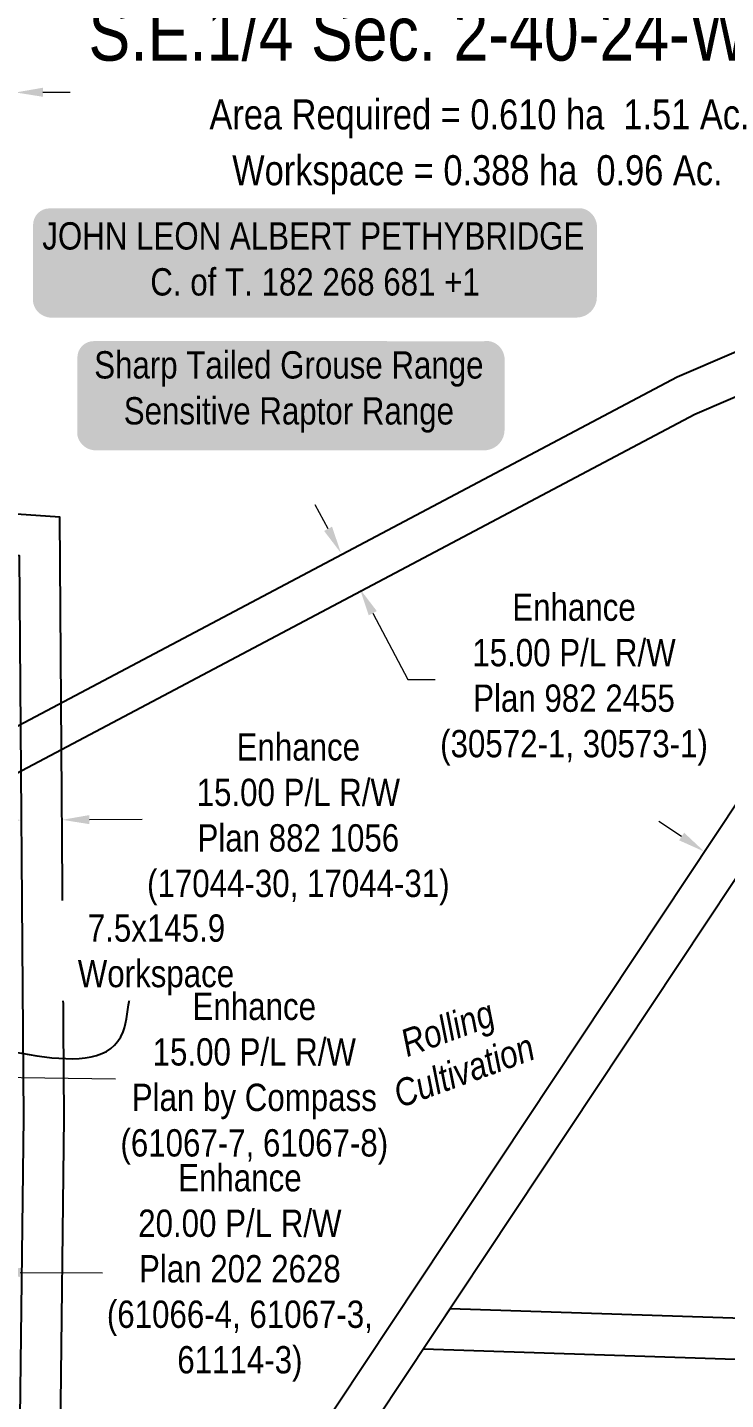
# Model space of a CAD drawing. Extents: x 337432 to 345408, y 5808486 to 5816348.
# Drawn here: x 340297 to 340552, y 5808979 to 5809481 of the extents above; entities that cross this region are included whole.
import ezdxf
from ezdxf.enums import TextEntityAlignment as Align

# ---------------------------------------------------------------- set-up
doc = ezdxf.new("R2010")
doc.units = 0
doc.header["$LTSCALE"] = 5
doc.header["$PDSIZE"] = 0.5
doc.layers.get('Defpoints').update_dxf_attribs({"color": 9})
for name, color, linetype in [('AS-OWNER', 7, 'Continuous'), ('AS-WILDLIFE-BLOCK', 131, 'Continuous'), ('C-RW', 13, 'Continuous'), ('C-SYMBOL', 7, 'Continuous'), ('L-AREAREQUIRED', 7, 'Continuous')]:
    doc.layers.add(name, color=color, linetype=linetype)
for name, color, linetype, lineweight in [('C-RW-T', 13, 'Continuous', 9), ('F-RW-T', 190, 'Continuous', 9), ('P-TEMP-T10', 46, 'Continuous', 18), ('T-TEXT', 48, 'Continuous', 18)]:
    doc.layers.add(name, color=color, linetype=linetype, lineweight=lineweight)
doc.styles.add('100L', font='', dxfattribs={"height": 11})
doc.styles.add('175L', font='', dxfattribs={"height": 20})
doc.styles.add('80', font='', dxfattribs={"height": 10})
doc.styles.add('80CG', font='', dxfattribs={"height": 10})
doc.styles.add('80L', font='', dxfattribs={"height": 10})
doc.styles.get('100L').set_extended_font_data('Arial Narrow')
doc.styles.get('175L').set_extended_font_data('Arial Narrow')
doc.styles.get('80').set_extended_font_data('Arial Narrow')
doc.styles.get('80CG').set_extended_font_data('Arial Narrow')
doc.styles.get('80L').set_extended_font_data('Arial Narrow')
doc.dimstyles.new('Compass 5 000', dxfattribs={"dimscale": 5, "dimtxt": 9, "dimasz": 2, "dimexe": 0.2, "dimexo": 0.0625, "dimgap": 0.5, "dimtad": 0, "dimtih": 1, "dimtoh": 1, "dimzin": 0, "dimdsep": 46, "dimtxsty": '80CG', "dimcen": 0.1, "dimse1": 1, "dimse2": 1, "dimclrd": 256, "dimclrt": 256, "dimaunit": 1, "dimadec": 4, "dimazin": 0, "dimtfac": 0.06, "dimtofl": 0, "dimtmove": 0, "dimatfit": 1, "dimfxl": 0.2, "dimtolj": 1, "dimtzin": 0, "dimlwd": -1, "dimarcsym": 0})

# ---------------------------------------------------------------- blocks, each defined once
blk = doc.blocks.new('*U49')
h = blk.add_hatch(color=255)
edge = h.paths.add_edge_path()
edge.add_line((-71.5, -20), (71.5, -20))
edge.add_arc((71.5, -14), 6, 270, 360)
edge.add_line((77.5, -14), (77.5, 12.5))
edge.add_arc((71.5, 12.5), 6, 0, 90)
edge.add_line((71.5, 18.5), (-71.5, 18.5))
edge.add_arc((-71.5, 12.5), 6, 90, 180)
edge.add_line((-77.5, 12.5), (-77.5, -14))
edge.add_arc((-71.5, -14), 6, 180, 270)
at = {"color": 131, "flags": 128}
blk.add_lwpolyline([(-71.5, -20, 3, 3, 0), (71.5, -20, 3, 3, 0.414214), (77.5, -14, 3, 3, 0), (77.5, 12.5, 3, 0, 0.414214), (71.5, 18.5, 0, 0, 0), (-71.5, 18.5, 0, 0, 0.414214), (-77.5, 12.5, 0, 0, 0), (-77.5, -14, 0, 3, 0.414214)], format="xyseb", close=True, dxfattribs=at)
at = {"color": 131, "style": '80'}
blk.add_attdef('ENTER_TEXT_001', (-35.99, -5), '', height=10, dxfattribs=at)
blk = doc.blocks.new('*D117')
at = {"layer": 'C-RW-T', "transparency": 16777216}
for p, q in [((340536.24, 5809184.83), (340527.91, 5809190.37)), ((340565.4, 5809165.48), (340573.73, 5809159.95)), ((340573.73, 5809159.95), (340583.73, 5809159.95))]:
    blk.add_line(p, q, dxfattribs=at)
for points in [[(340537.16, 5809186.22), (340535.32, 5809183.45), (340544.57, 5809179.3)], [(340566.32, 5809166.87), (340564.48, 5809164.09), (340557.07, 5809171.01)]]:
    blk.add_solid(points, dxfattribs=at)
at = {"layer": 'Defpoints', "color": 0, "transparency": 16777216}
for p in [(340561.01, 5809204.06), (340573.5, 5809195.77), (340557.07, 5809171.01)]:
    blk.add_point(p, dxfattribs=at)
at = {"layer": 'C-RW-T', "transparency": 16777216, "insert": (340634.58, 5809159.95), "char_height": 10, "attachment_point": 5, "style": '80CG'}
blk.add_mtext('\\A1;Enhance\\P15.00 P/L R/W\\PPlan 852 0569\\P(17044-2, 17044-3)', dxfattribs=at)
blk = doc.blocks.new('*D119')
at = {"layer": 'C-RW-T', "transparency": 16777216}
for p, q in [((340284.3, 5809190.79), (340274.31, 5809190.72)), ((340319.31, 5809191.05), (340338.61, 5809191.19))]:
    blk.add_line(p, q, dxfattribs=at)
for points in [[(340284.29, 5809192.46), (340284.32, 5809189.12), (340294.3, 5809190.86)], [(340319.3, 5809192.71), (340319.32, 5809189.38), (340309.31, 5809190.97)]]:
    blk.add_solid(points, dxfattribs=at)
at = {"layer": 'Defpoints', "color": 0, "transparency": 16777216}
for p in [(340294.31, 5809189.86), (340309.31, 5809190.97), (340309.32, 5809189.97)]:
    blk.add_point(p, dxfattribs=at)
at = {"layer": 'C-RW-T', "transparency": 16777216, "insert": (340395.83, 5809191.19), "char_height": 10, "attachment_point": 5, "style": '80CG'}
blk.add_mtext('\\A1;Enhance\\P15.00 P/L R/W\\PPlan 882 1056\\P(17044-30, 17044-31)', dxfattribs=at)
blk = doc.blocks.new('*D120')
at = {"layer": 'C-RW-T', "transparency": 16777216}
for p, q in [((340406.73, 5809297.6), (340402.05, 5809306.44)), ((340423.1, 5809266.67), (340435.96, 5809242.38)), ((340435.96, 5809242.38), (340445.96, 5809242.38))]:
    blk.add_line(p, q, dxfattribs=at)
for points in [[(340408.2, 5809298.38), (340405.26, 5809296.82), (340411.41, 5809288.76)], [(340424.58, 5809267.45), (340421.63, 5809265.89), (340418.43, 5809275.5)]]:
    blk.add_solid(points, dxfattribs=at)
at = {"layer": 'Defpoints', "color": 0, "transparency": 16777216}
for p in [(340468.69, 5809319.09), (340475.71, 5809305.83), (340418.43, 5809275.5)]:
    blk.add_point(p, dxfattribs=at)
at = {"layer": 'C-RW-T', "transparency": 16777216, "insert": (340496.81, 5809242.38), "char_height": 10, "attachment_point": 5, "style": '80CG'}
blk.add_mtext('\\A1;Enhance\\P15.00 P/L R/W\\PPlan 982 2455\\P(30572-1, 30573-1)', dxfattribs=at)
blk = doc.blocks.new('*D135')
at = {"layer": 'C-RW-T', "transparency": 16777216}
for p, q in [((340254.21, 5809025.35), (340244.21, 5809025.4)), ((340293.93, 5809025.15), (340324.04, 5809024.99))]:
    blk.add_line(p, q, dxfattribs=at)
for points in [[(340254.21, 5809027.02), (340254.2, 5809023.69), (340264.21, 5809025.3)], [(340293.94, 5809026.81), (340293.92, 5809023.48), (340283.93, 5809025.2)]]:
    blk.add_solid(points, dxfattribs=at)
at = {"layer": 'Defpoints', "color": 0, "transparency": 16777216}
for p in [(340283.93, 5809025.2), (340264.07, 5808999.54), (340283.8, 5808999.44)]:
    blk.add_point(p, dxfattribs=at)
at = {"layer": 'C-RW-T', "transparency": 16777216, "insert": (340374.42, 5809024.99), "char_height": 10, "attachment_point": 5, "style": '80CG'}
blk.add_mtext('\\A1;Enhance\\P20.00 P/L R/W\\PPlan 202 2628\\P(61066-4, 61067-3, \\P61114-3)', dxfattribs=at)
blk = doc.blocks.new('*D136')
at = {"layer": 'C-RW-T', "transparency": 16777216}
for p, q in [((340240.26, 5809097.19), (340230.26, 5809097.31)), ((340275.25, 5809096.76), (340328.85, 5809096.11))]:
    blk.add_line(p, q, dxfattribs=at)
for points in [[(340240.28, 5809098.85), (340240.23, 5809095.52), (340250.25, 5809097.07)], [(340275.27, 5809098.43), (340275.23, 5809095.1), (340265.25, 5809096.88)]]:
    blk.add_solid(points, dxfattribs=at)
at = {"layer": 'Defpoints', "color": 0, "transparency": 16777216}
for p in [(340250.43, 5809111.23), (340265.42, 5809111.05), (340265.25, 5809096.88)]:
    blk.add_point(p, dxfattribs=at)
at = {"layer": 'C-RW-T', "transparency": 16777216, "insert": (340379.7, 5809096.11), "char_height": 10, "attachment_point": 5, "style": '80CG'}
blk.add_mtext('\\A1;Enhance\\P15.00 P/L R/W\\PPlan by Compass\\P(61067-7, 61067-8)', dxfattribs=at)
blk = doc.blocks.new('*D199')
at = {"layer": 'Defpoints', "color": 0, "transparency": 16777216}
for p in [(340292.3, 5809457.47), (340282.73, 5809394.08), (340292.78, 5809394.15)]:
    blk.add_point(p, dxfattribs=at)
at = {"layer": 'F-RW-T', "transparency": 16777216}
for p, q in [((340272.25, 5809457.32), (340262.25, 5809457.24)), ((340302.3, 5809457.55), (340312.29, 5809457.62))]:
    blk.add_line(p, q, dxfattribs=at)
for points in [[(340272.23, 5809458.98), (340272.26, 5809455.65), (340282.25, 5809457.39)], [(340302.28, 5809459.21), (340302.31, 5809455.88), (340292.3, 5809457.47)]]:
    blk.add_solid(points, dxfattribs=at)
at = {"layer": 'F-RW-T', "transparency": 16777216, "insert": (340223.16, 5809457.24), "char_height": 10, "attachment_point": 5, "style": '80CG'}
blk.add_mtext('\\A1;Ember\\P10.06 P/L R/W\\PPlan 4324 NY\\P(29210-213)', dxfattribs=at)
blk = doc.blocks.new('*U57')
h = blk.add_hatch(color=59)
edge = h.paths.add_edge_path()
edge.add_line((-96.5, -20), (96.5, -20))
edge.add_arc((96.5, -14), 6, 270, 360)
edge.add_line((102.5, -14), (102.5, 12.5))
edge.add_arc((96.5, 12.5), 6, 0, 90)
edge.add_line((96.5, 18.5), (-96.5, 18.5))
edge.add_arc((-96.5, 12.5), 6, 90, 180)
edge.add_line((-102.5, 12.5), (-102.5, -14))
edge.add_arc((-96.5, -14), 6, 180, 270)
at = {"color": 1, "flags": 128}
blk.add_lwpolyline([(-96.5, -20, 3, 3, 0), (96.5, -20, 3, 3, 0.414214), (102.5, -14, 3, 3, 0), (102.5, 12.5, 3, 0, 0.414214), (96.5, 18.5, 0, 0, 0), (-96.5, 18.5, 0, 0, 0.414214), (-102.5, 12.5, 0, 0, 0), (-102.5, -14, 0, 3, 0.414214)], format="xyseb", close=True, dxfattribs=at)
blk.add_lwpolyline([(-78.73, -12.01, 0, 7.5, 0), (0, 0, 0, 0, 0)], format="xyseb", dxfattribs=at)
at = {"color": 1, "style": '80'}
blk.add_attdef('ENTER_TEXT_001', (-35.99, -5), '', height=10, dxfattribs=at)

msp = doc.modelspace()

# ---------------------------------------------------------------- linework, layer by layer
at = {"layer": 'C-RW', "flags": 128}
msp.add_lwpolyline([(339530.72, 5808952.604), (339642.545, 5808972.036), (340170.157, 5809143.271), (340541.101, 5809339.643), (340747.523, 5809428.33), (340883.984, 5809423.556), (340884.512, 5809438.55), (340744.694, 5809443.45), (340534.627, 5809353.189), (340164.291, 5809157.137), (339638.927, 5808986.633), (339514.947, 5808965.088)], dxfattribs=at)
for points in [[(340208.415, 5809293.792), (340293.59, 5809287.847), (340295.108, 5809081.841), (340292.341, 5808851.908), (340307.341, 5808851.729), (340310.109, 5809081.808), (340308.473, 5809301.909), (340209.455, 5809308.756)], [(340688.98, 5809295.296), (340690.409, 5809280.367), (340625.538, 5809274.156), (340384.234, 5808910.648), (340348.428, 5808836.925), (340262.992, 5808840.228), (340263.572, 5808855.214), (340339.218, 5808852.289), (340371.183, 5808918.104), (340616.996, 5809288.403)], [(340441.67, 5808997.171), (340607.432, 5808991.65), (340823.527, 5808907.123), (340865.814, 5808905.649), (340866.342, 5808920.639), (340826.608, 5808922.025), (340610.504, 5809006.555), (340451.415, 5809011.852)]]:
    msp.add_lwpolyline(points, close=True, dxfattribs=at)

# ---------------------------------------------------------------- block references
at = {"layer": 'AS-OWNER', "color": 3}
ref = msp.add_blockref('*U57', (340401.176, 5809396.503), dxfattribs=at)
ref.add_attrib('ENTER_TEXT_001', 'JOHN LEON ALBERT PETHYBRIDGE', (340302.036, 5809399.922), dxfattribs={"layer": '0', "color": 1, "height": 10, "style": '80'})
ref.add_attrib('ENTER_TEXT_002', 'C. of T. 182 268 681 +1', (340341.609, 5809383.078), dxfattribs={"layer": '0', "color": 1, "height": 10, "style": '80'})
at = {"layer": 'AS-WILDLIFE-BLOCK'}
ref = msp.add_blockref('*U49', (340392.38, 5809347.858), dxfattribs=dict(at, xscale=0.99978226, yscale=0.99978226, zscale=0.99978226, rotation=359.9883015791574))
ref.add_attrib('ENTER_TEXT_001', 'Sharp Tailed Grouse Range', (340321.063, 5809352.674), dxfattribs={"layer": '0', "color": 131, "height": 9.99782, "rotation": 359.9883, "style": '80'})
ref.add_attrib('ENTER_TEXT_002', 'Sensitive Raptor Range', (340331.886, 5809335.832), dxfattribs={"layer": '0', "color": 131, "height": 9.99782, "rotation": 359.9883, "style": '80'})

# ---------------------------------------------------------------- texts
at = {"layer": 'C-SYMBOL', "color": 3, "style": '175L'}
msp.add_text('S.E.1/4 Sec. 2-40-24-W.4M.', height=19.99565, dxfattribs=at).set_placement((340462.194, 5809463.134), align=Align.BOTTOM_CENTER)
at = {"layer": 'L-AREAREQUIRED', "style": '100L'}
for s, p in [('Area Required = 0.610 ha  1.51 Ac.', (340462.194, 5809440.639)), ('Workspace = 0.388 ha  0.96 Ac.', (340461.424, 5809420.18))]:
    msp.add_text(s, height=10.9976, dxfattribs=at).set_placement(p, align=Align.BOTTOM_CENTER)
at = {"layer": 'T-TEXT', "insert": (340423.403, 5809110.159), "char_height": 9.99782, "attachment_point": 1, "rotation": 20, "style": '80L'}
msp.add_mtext_dynamic_manual_height_columns('\\pi9.43384;{\\fArial Narrow|b0|i1|c0|p34;Rolling\\P\\pi0.56811;Cultivation}', width=53.29401, gutter_width=49.989, heights=[0], dxfattribs=at)

# ---------------------------------------------------------------- dimensions: what is measured, and where the dimension line sits
at = {"layer": 'C-RW-T'}
for base, p1, p2, angle, text, picture, middle in [((340418.426, 5809275.505), (340468.695, 5809319.089), (340475.713, 5809305.832), 297.89611, 'Enhance\\P15.00 P/L R/W\\PPlan 982 2455\\P(30572-1, 30573-1)', '*D120', (340496.81, 5809242.376)), ((340557.068, 5809171.01), (340561.006, 5809204.059), (340573.501, 5809195.765), 326.42294, 'Enhance\\P15.00 P/L R/W\\PPlan 852 0569\\P(17044-2, 17044-3)', '*D117', (340634.576, 5809159.949))]:
    dim = msp.add_linear_dim(base=base, p1=p1, p2=p2, angle=angle, text=text, dimstyle='Compass 5 000', override={"dimtxt": 10}, dxfattribs=at)
    dim.commit()
    dim.dimension.update_dxf_attribs({"geometry": picture, "text_midpoint": middle, "dimtype": 161})
at = {"layer": 'C-RW-T', "color": 5}
dim = msp.add_linear_dim(base=(340283.933, 5809025.198), p1=(340264.072, 5808999.54), p2=(340283.799, 5808999.437), angle=359.70195, text='Enhance\\P20.00 P/L R/W\\PPlan 202 2628\\P(61066-4, 61067-3, \\P61114-3)', dimstyle='Compass 5 000', override={"dimtxt": 10}, dxfattribs=at)
dim.commit()
dim.dimension.update_dxf_attribs({"geometry": '*D135', "text_midpoint": (340374.421, 5809024.989), "dimtype": 161})
at = {"layer": 'F-RW-T'}
dim = msp.add_linear_dim(base=(340292.295, 5809457.471), p1=(340282.73, 5809394.077), p2=(340292.779, 5809394.153), angle=0.43723, text='Ember\\P10.06 P/L R/W\\PPlan 4324 NY\\P(29210-213)', dimstyle='Compass 5 000', override={"dimtxt": 10}, dxfattribs=at)
dim.commit()
dim.dimension.update_dxf_attribs({"geometry": '*D199', "text_midpoint": (340223.161, 5809457.242), "dimtype": 161})

# ---------------------------------------------------------------- leaders
at = {"layer": 'P-TEMP-T10', "path_type": 1}
msp.add_leader([(340255.443, 5809111.05), (340331.622, 5809113.338), (340334.235, 5809126.656)], dimstyle='Compass 5 000', override={"dimgap": 0.5, "dimtad": 0}, dxfattribs=at)

# ---------------------------------------------------------------- next in the draw order: texts
at = {"layer": 'P-TEMP-T10', "insert": (340312.065, 5809156.314), "char_height": 9.99783, "attachment_point": 1, "style": '100L', "bg_fill": 2}
msp.add_mtext_dynamic_manual_height_columns('\\pi6.65212;7.5x145.9\\P\\pi2.97284;Workspace', width=62.57732, gutter_width=54.988, heights=[0], dxfattribs=at)

# ---------------------------------------------------------------- next in the draw order: dimensions: what is measured, and where the dimension line sits
at = {"layer": 'C-RW-T'}
dim = msp.add_linear_dim(base=(340309.308, 5809190.973), p1=(340294.312, 5809189.859), p2=(340309.315, 5809189.969), angle=0.42068, text='Enhance\\P15.00 P/L R/W\\PPlan 882 1056\\P(17044-30, 17044-31)', dimstyle='Compass 5 000', override={"dimtxt": 10}, dxfattribs=at)
dim.commit()
dim.dimension.update_dxf_attribs({"geometry": '*D119', "text_midpoint": (340395.83, 5809191.188), "dimtype": 161})
at = {"layer": 'C-RW-T', "color": 5}
dim = msp.add_linear_dim(base=(340265.25, 5809096.884), p1=(340250.427, 5809111.233), p2=(340265.422, 5809111.051), angle=359.30379, text='Enhance\\P15.00 P/L R/W\\PPlan by Compass\\P(61067-7, 61067-8)', dimstyle='Compass 5 000', override={"dimtxt": 10}, dxfattribs=at)
dim.commit()
dim.dimension.update_dxf_attribs({"geometry": '*D136', "text_midpoint": (340379.696, 5809096.111), "dimtype": 161})

doc.saveas('drawing.dxf')
